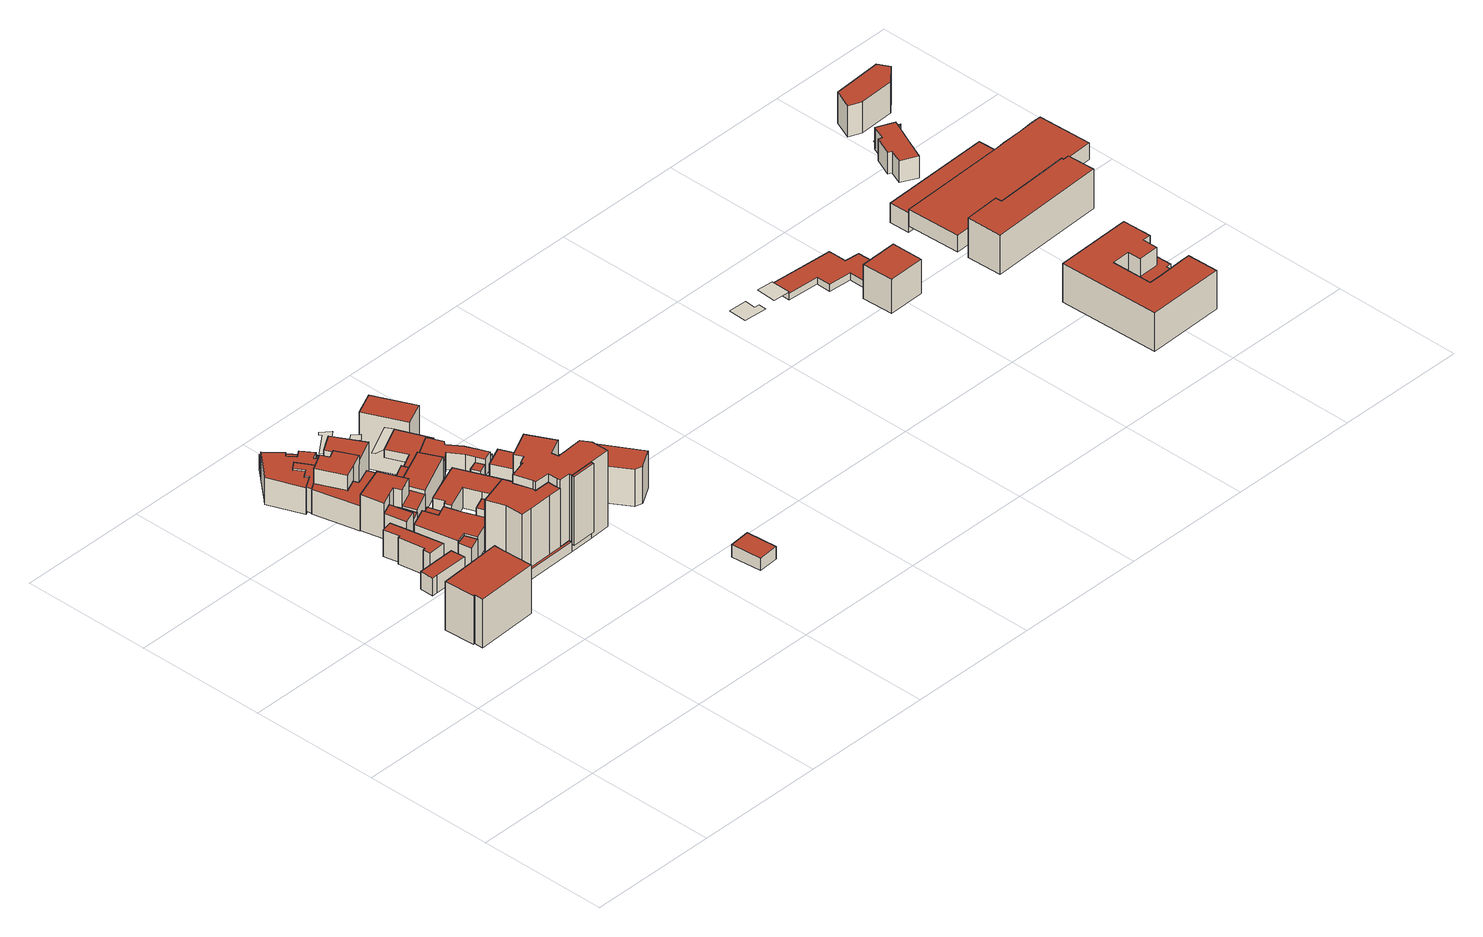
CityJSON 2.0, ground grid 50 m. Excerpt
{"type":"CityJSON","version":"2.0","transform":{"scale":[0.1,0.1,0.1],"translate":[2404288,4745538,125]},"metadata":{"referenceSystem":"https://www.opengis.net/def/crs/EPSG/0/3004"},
"CityObjects":{
"building1":{"type":"Building","attributes":{"ELEVATION":149.44,"GRONDA":168.9,"PIEDE":149.44,"ALTEZZA":19.46,"VOLUME":7302.27},"geometry":[{"type":"Solid","lod":"2","boundaries":[[[[0,1,2,3,4,5,6]],[[0,6,7,8]],[[6,5,9,7]],[[5,4,10,9]],[[4,3,11,10]],[[3,2,12,11]],[[2,1,13,12]],[[1,0,8,13]],[[8,7,9,10,11,12,13]]]],"semantics":{"surfaces":[{"type":"GroundSurface"},{"type":"WallSurface","hasWindows":1},{"type":"WallSurface","hasWindows":0},{"type":"RoofSurface"}],"values":[[0,1,1,2,1,2,1,2,3]]}}]},
"building2":{"type":"Building","attributes":{"ELEVATION":151.4,"GRONDA":158.48,"PIEDE":151.4,"ALTEZZA":7.08,"VOLUME":569.89},"geometry":[{"type":"Solid","lod":"2","boundaries":[[[[14,15,16,17]],[[18,19,20,21]],[[14,22,19,18,15]],[[15,18,21,16]],[[19,22,23,20]],[[22,14,17,23]],[[17,16,21,20,23]]]],"semantics":{"surfaces":[{"type":"WallSurface","hasWindows":0},{"type":"GroundSurface"},{"type":"RoofSurface"}],"values":[[0,0,1,0,0,0,2]]}}]},
"building3":{"type":"Building","attributes":{"ELEVATION":149.61,"GRONDA":160.34,"PIEDE":149.61,"ALTEZZA":10.73,"VOLUME":1092.61},"geometry":[{"type":"Solid","lod":"2","boundaries":[[[[24,25,26,27,28,29,30,31,32]],[[24,32,33,34]],[[32,31,35,33]],[[31,30,36,35]],[[30,29,37,36]],[[29,28,38,37]],[[28,27,39,38]],[[27,26,40,39]],[[26,25,41,40]],[[25,24,34,41]],[[34,33,35,36,37,38,39,40,41]]]],"semantics":{"surfaces":[{"type":"GroundSurface"},{"type":"WallSurface","hasWindows":0},{"type":"WallSurface","hasWindows":1},{"type":"RoofSurface"}],"values":[[0,1,2,2,2,1,2,2,2,1,3]]}}]},
"building4":{"type":"Building","attributes":{"ELEVATION":149.31,"GRONDA":157.71,"PIEDE":149.31,"ALTEZZA":8.4,"VOLUME":197.24},"geometry":[{"type":"Solid","lod":"2","boundaries":[[[[42,43,44,45]],[[42,45,46,47]],[[45,44,48,46]],[[44,43,49,48]],[[43,42,47,49]],[[47,46,48,49]]]],"semantics":{"surfaces":[{"type":"GroundSurface"},{"type":"WallSurface","hasWindows":0},{"type":"WallSurface","hasWindows":1},{"type":"RoofSurface"}],"values":[[0,1,1,2,2,3]]}}]},
"building5":{"type":"Building","attributes":{"ELEVATION":148.2,"GRONDA":158.55,"PIEDE":148.2,"ALTEZZA":10.35,"VOLUME":449.85},"geometry":[{"type":"Solid","lod":"2","boundaries":[[[[50,51,52,53]],[[50,53,54,55]],[[53,52,56,54]],[[52,51,57,56]],[[51,50,55,57]],[[55,54,56,57]]]],"semantics":{"surfaces":[{"type":"GroundSurface"},{"type":"WallSurface","hasWindows":0},{"type":"WallSurface","hasWindows":1},{"type":"RoofSurface"}],"values":[[0,1,1,2,1,3]]}}]},
"building6":{"type":"Building","attributes":{"ELEVATION":149.25,"GRONDA":158.61,"PIEDE":149.25,"ALTEZZA":9.36,"VOLUME":2336.03},"geometry":[{"type":"Solid","lod":"2","boundaries":[[[[58,59,60,61]],[[59,62,63,60]],[[64,65,66,67,68,69,62,59,58,70]],[[64,70,71,72]],[[70,58,61,71]],[[62,69,73,63]],[[69,68,74,73]],[[68,67,75,74]],[[67,66,76,75]],[[66,65,77,76]],[[65,64,72,77]],[[72,71,61,60,63,73,74,75,76,77]]]],"semantics":{"surfaces":[{"type":"WallSurface","hasWindows":0},{"type":"GroundSurface"},{"type":"WallSurface","hasWindows":1},{"type":"RoofSurface"}],"values":[[0,0,1,0,2,2,2,2,2,2,2,3]]}}]},
"building7":{"type":"Building","attributes":{"ELEVATION":148.2,"GRONDA":155.24,"PIEDE":148.2,"ALTEZZA":7.04,"VOLUME":257.21},"geometry":[{"type":"Solid","lod":"2","boundaries":[[[[78,79,50,53,80]],[[78,80,81,82]],[[80,53,83,81]],[[53,50,84,83]],[[50,79,85,84]],[[79,78,82,85]],[[82,81,83,84,85]]]],"semantics":{"surfaces":[{"type":"GroundSurface"},{"type":"WallSurface","hasWindows":1},{"type":"WallSurface","hasWindows":0},{"type":"RoofSurface"}],"values":[[0,1,1,1,2,1,3]]}}]},
"building8":{"type":"Building","attributes":{"ELEVATION":149.29,"GRONDA":176.67,"PIEDE":149.29,"ALTEZZA":27.38,"VOLUME":6156.09},"geometry":[{"type":"Solid","lod":"2","boundaries":[[[[86,87,88,89,90,91,92,93,94,95,96,97,98]],[[86,98,99,100]],[[98,97,101,99]],[[97,96,102,101]],[[96,95,103,102]],[[95,94,104,103]],[[94,93,105,104]],[[93,92,106,105]],[[92,91,107,106]],[[91,90,108,107]],[[90,89,109,108]],[[89,88,110,109]],[[88,87,111,110]],[[87,86,100,111]],[[100,99,101,102,103,104,105,106,107,108,109,110,111]]]],"semantics":{"surfaces":[{"type":"GroundSurface"},{"type":"WallSurface","hasWindows":1},{"type":"WallSurface","hasWindows":0},{"type":"RoofSurface"}],"values":[[0,1,1,1,2,2,1,1,2,2,2,2,1,2,3]]}}]},
"building9":{"type":"Building","attributes":{"ELEVATION":148.2,"GRONDA":162.62,"PIEDE":148.2,"ALTEZZA":14.42,"VOLUME":1966.04},"geometry":[{"type":"Solid","lod":"2","boundaries":[[[[78,80,53,52,112,113,114]],[[78,114,115,116]],[[114,113,117,115]],[[113,112,118,117]],[[112,52,119,118]],[[52,53,120,119]],[[53,80,121,120]],[[80,78,116,121]],[[116,115,117,118,119,120,121]]]],"semantics":{"surfaces":[{"type":"GroundSurface"},{"type":"WallSurface","hasWindows":0},{"type":"WallSurface","hasWindows":1},{"type":"RoofSurface"}],"values":[[0,1,1,1,2,2,1,1,3]]}}]},
"building10":{"type":"Building","attributes":{"ELEVATION":149.29,"GRONDA":153.27,"PIEDE":149.29,"ALTEZZA":3.98,"VOLUME":101.1},"geometry":[{"type":"Solid","lod":"2","boundaries":[[[[122,123,95,94,93,92,124]],[[122,124,125,126]],[[124,92,127,125]],[[92,93,128,127]],[[93,94,129,128]],[[94,95,130,129]],[[95,123,131,130]],[[123,122,126,131]],[[126,125,127,128,129,130,131]]]],"semantics":{"surfaces":[{"type":"GroundSurface"},{"type":"WallSurface","hasWindows":0},{"type":"WallSurface","hasWindows":1},{"type":"RoofSurface"}],"values":[[0,1,2,1,2,2,1,2,3]]}}]},
"building11":{"type":"Building","attributes":{"ELEVATION":149.25,"GRONDA":156.52,"PIEDE":149.25,"ALTEZZA":7.27,"VOLUME":203.24},"geometry":[{"type":"Solid","lod":"2","boundaries":[[[[132,64,70,58,133]],[[132,133,134,135]],[[133,58,136,134]],[[58,70,137,136]],[[70,64,138,137]],[[64,132,135,138]],[[135,134,136,137,138]]]],"semantics":{"surfaces":[{"type":"GroundSurface"},{"type":"WallSurface","hasWindows":1},{"type":"WallSurface","hasWindows":0},{"type":"RoofSurface"}],"values":[[0,1,2,1,2,1,3]]}}]},
"building12":{"type":"Building","attributes":{"ELEVATION":148.34,"GRONDA":158.09,"PIEDE":148.34,"ALTEZZA":9.75,"VOLUME":580.86},"geometry":[{"type":"Solid","lod":"2","boundaries":[[[[139,140,141,142,143,144,145,146,147,148,149]],[[149,148,150,151]],[[148,147,152,150]],[[147,146,153,152]],[[146,145,154,153]],[[139,149,151,155]],[[145,144,156,154]],[[144,143,157,156]],[[143,142,158,157]],[[142,141,159,158]],[[141,140,160,159]],[[140,139,155,160]],[[155,151,150,152,153,154,156,157,158,159,160]]]],"semantics":{"surfaces":[{"type":"GroundSurface"},{"type":"WallSurface","hasWindows":0},{"type":"WallSurface","hasWindows":1},{"type":"RoofSurface"}],"values":[[0,1,2,1,2,2,2,1,1,1,1,2,3]]}}]},
"building13":{"type":"Building","attributes":{"ELEVATION":148.03,"GRONDA":158.04,"PIEDE":148.04,"ALTEZZA":10,"VOLUME":1611.22},"geometry":[{"type":"Solid","lod":"2","boundaries":[[[[161,162,163,164,165,166,167,168,169]],[[161,169,170,171]],[[169,168,172,170]],[[168,167,173,172]],[[167,166,174,173]],[[166,165,175,174]],[[165,164,176,175]],[[164,163,177,176]],[[163,162,178,177]],[[162,161,171,178]],[[171,170,172,173,174,175,176,177,178]]]],"semantics":{"surfaces":[{"type":"GroundSurface"},{"type":"WallSurface","hasWindows":0},{"type":"WallSurface","hasWindows":1},{"type":"RoofSurface"}],"values":[[0,1,2,1,1,2,2,1,2,2,3]]}}]},
"building14":{"type":"Building","attributes":{"ELEVATION":146.88,"GRONDA":157.65,"PIEDE":146.88,"ALTEZZA":10.77,"VOLUME":2656.26},"geometry":[{"type":"Solid","lod":"2","boundaries":[[[[179,180,181,182,183,184,185,186,187,188,189,190,191,192,193,194,195,196,197]],[[179,197,198,199]],[[197,196,200,198]],[[196,195,201,200]],[[195,194,202,201]],[[194,193,203,202]],[[193,192,204,203]],[[192,191,205,204]],[[191,190,206,205]],[[190,189,207,206]],[[189,188,208,207]],[[188,187,209,208]],[[187,186,210,209]],[[186,185,211,210]],[[185,184,212,211]],[[184,183,213,212]],[[183,182,214,213]],[[182,181,215,214]],[[181,180,216,215]],[[180,179,199,216]],[[199,198,200,201,202,203,204,205,206,207,208,209,210,211,212,213,214,215,216]]]],"semantics":{"surfaces":[{"type":"GroundSurface"},{"type":"WallSurface","hasWindows":1},{"type":"WallSurface","hasWindows":0},{"type":"RoofSurface"}],"values":[[0,1,2,2,2,1,1,1,1,1,2,1,2,1,1,1,1,2,1,2,3]]}}]},
"building15":{"type":"Building","attributes":{"ELEVATION":148.34,"GRONDA":163.89,"PIEDE":148.34,"ALTEZZA":15.55,"VOLUME":1882.25},"geometry":[{"type":"Solid","lod":"2","boundaries":[[[[139,217,218,219,220,142,141,140]],[[139,140,221,222]],[[140,141,223,221]],[[141,142,224,223]],[[142,220,225,224]],[[220,219,226,225]],[[219,218,227,226]],[[218,217,228,227]],[[217,139,222,228]],[[222,221,223,224,225,226,227,228]]]],"semantics":{"surfaces":[{"type":"GroundSurface"},{"type":"WallSurface","hasWindows":0},{"type":"WallSurface","hasWindows":1},{"type":"RoofSurface"}],"values":[[0,1,2,1,1,2,1,1,1,3]]}}]},
"building16":{"type":"Building","attributes":{"ELEVATION":149.25,"GRONDA":151.52,"PIEDE":149.25,"ALTEZZA":2.27,"VOLUME":41.86},"geometry":[{"type":"Solid","lod":"2","boundaries":[[[[229,230,65,64,132,231]],[[229,231,232,233]],[[231,132,234,232]],[[132,64,235,234]],[[64,65,236,235]],[[65,230,237,236]],[[230,229,233,237]],[[233,232,234,235,236,237]]]],"semantics":{"surfaces":[{"type":"GroundSurface"},{"type":"WallSurface","hasWindows":1},{"type":"WallSurface","hasWindows":0},{"type":"RoofSurface"}],"values":[[0,1,1,2,2,1,2,3]]}}]},
"building17":{"type":"Building","attributes":{"ELEVATION":148.2,"GRONDA":156.18,"PIEDE":148.2,"ALTEZZA":7.98,"VOLUME":691.26},"geometry":[{"type":"Solid","lod":"2","boundaries":[[[[238,239,240,241]],[[239,113,242,240]],[[113,114,243,242]],[[244,245,246,79,78,114,113,239,238]],[[244,238,241,247]],[[114,78,248,243]],[[78,79,249,248]],[[79,246,250,249]],[[246,245,251,250]],[[245,244,247,251]],[[247,241,240,242,243,248,249,250,251]]]],"semantics":{"surfaces":[{"type":"WallSurface","hasWindows":1},{"type":"GroundSurface"},{"type":"WallSurface","hasWindows":0},{"type":"RoofSurface"}],"values":[[0,0,0,1,2,0,2,2,0,2,3]]}}]},
"building18":{"type":"Building","attributes":{"ELEVATION":148.95,"GRONDA":0,"PIEDE":148.95,"ALTEZZA":0,"VOLUME":0},"geometry":[{"type":"MultiSurface","lod":"0","boundaries":[[[252,253,254,255]]]}]},
"building19":{"type":"Building","attributes":{"ELEVATION":149.06,"GRONDA":154.41,"PIEDE":149.06,"ALTEZZA":5.35,"VOLUME":192.51},"geometry":[{"type":"Solid","lod":"2","boundaries":[[[[256,257,258,259]],[[257,260,261,258]],[[260,262,263,261]],[[262,264,265,263]],[[265,266,267,259,258,261,263]],[[264,262,260,257,256,268,269]],[[264,269,266,265]],[[269,268,267,266]],[[268,256,259,267]]]],"semantics":{"surfaces":[{"type":"WallSurface","hasWindows":0},{"type":"WallSurface","hasWindows":1},{"type":"RoofSurface"},{"type":"GroundSurface"}],"values":[[0,1,1,1,2,3,1,0,0]]}}]},
"building20":{"type":"Building","attributes":{"ELEVATION":147.21,"GRONDA":153.21,"PIEDE":147.21,"ALTEZZA":6,"VOLUME":561.33},"geometry":[{"type":"Solid","lod":"2","boundaries":[[[[270,271,272,273,274,275,276,277,278,279,280]],[[270,280,281,282]],[[280,279,283,281]],[[279,278,284,283]],[[278,277,285,284]],[[277,276,286,285]],[[276,275,287,286]],[[275,274,288,287]],[[274,273,289,288]],[[273,272,290,289]],[[272,271,291,290]],[[271,270,282,291]],[[282,281,283,284,285,286,287,288,289,290,291]]]],"semantics":{"surfaces":[{"type":"GroundSurface"},{"type":"WallSurface","hasWindows":1},{"type":"WallSurface","hasWindows":0},{"type":"RoofSurface"}],"values":[[0,1,2,1,1,2,2,2,1,1,2,2,3]]}}]},
"building21":{"type":"Building","attributes":{"ELEVATION":147.74,"GRONDA":161.42,"PIEDE":147.74,"ALTEZZA":13.68,"VOLUME":1703.14},"geometry":[{"type":"Solid","lod":"2","boundaries":[[[[292,293,294,295,296,297,298]],[[292,298,299,300]],[[298,297,301,299]],[[297,296,302,301]],[[296,295,303,302]],[[295,294,304,303]],[[294,293,305,304]],[[293,292,300,305]],[[300,299,301,302,303,304,305]]]],"semantics":{"surfaces":[{"type":"GroundSurface"},{"type":"WallSurface","hasWindows":1},{"type":"WallSurface","hasWindows":0},{"type":"RoofSurface"}],"values":[[0,1,1,2,1,2,1,1,3]]}}]},
"building22":{"type":"Building","attributes":{"ELEVATION":147.54,"GRONDA":0,"PIEDE":147.54,"ALTEZZA":0,"VOLUME":0},"geometry":[{"type":"MultiSurface","lod":"0","boundaries":[[[306,307,308,309]]]}]},
"building23":{"type":"Building","attributes":{"ELEVATION":149.04,"GRONDA":154.49,"PIEDE":149.04,"ALTEZZA":5.45,"VOLUME":180.81},"geometry":[{"type":"Solid","lod":"2","boundaries":[[[[310,311,312,313,314,315]],[[310,315,316,317]],[[315,314,318,316]],[[314,313,319,318]],[[313,312,320,319]],[[312,311,321,320]],[[311,310,317,321]],[[317,316,318,319,320,321]]]],"semantics":{"surfaces":[{"type":"GroundSurface"},{"type":"WallSurface","hasWindows":0},{"type":"WallSurface","hasWindows":1},{"type":"RoofSurface"}],"values":[[0,1,2,1,1,1,2,3]]}}]},
"building24":{"type":"Building","attributes":{"ELEVATION":152.5,"GRONDA":180.07,"PIEDE":152.5,"ALTEZZA":27.57,"VOLUME":293.02},"geometry":[{"type":"Solid","lod":"2","boundaries":[[[[322,323,324,325]],[[322,325,326,327]],[[325,324,328,326]],[[324,323,329,328]],[[323,322,327,329]],[[327,326,328,329]]]],"semantics":{"surfaces":[{"type":"GroundSurface"},{"type":"WallSurface","hasWindows":0},{"type":"WallSurface","hasWindows":1},{"type":"RoofSurface"}],"values":[[0,1,2,1,2,3]]}}]},
"building25":{"type":"Building","attributes":{"ELEVATION":148.02,"GRONDA":153.87,"PIEDE":148.02,"ALTEZZA":5.85,"VOLUME":438.02},"geometry":[{"type":"Solid","lod":"2","boundaries":[[[[330,331,332,333,334,164,163,335,336,337]],[[330,337,338,339]],[[337,336,340,338]],[[336,335,341,340]],[[335,163,342,341]],[[163,164,343,342]],[[164,334,344,343]],[[334,333,345,344]],[[333,332,346,345]],[[332,331,347,346]],[[331,330,339,347]],[[339,338,340,341,342,343,344,345,346,347]]]],"semantics":{"surfaces":[{"type":"GroundSurface"},{"type":"WallSurface","hasWindows":0},{"type":"WallSurface","hasWindows":1},{"type":"RoofSurface"}],"values":[[0,1,1,2,2,2,1,1,1,1,1,3]]}}]},
"building26":{"type":"Building","attributes":{"ELEVATION":149.28,"GRONDA":180.07,"PIEDE":149.28,"ALTEZZA":30.79,"VOLUME":13643.52},"geometry":[{"type":"Solid","lod":"2","boundaries":[[[[348,349,350,351,352,353,354,122,124,92,91,90,89,88,87,86,355,356,357,358,359]],[[348,359,360,361]],[[359,358,362,360]],[[358,357,363,362]],[[357,356,364,363]],[[356,355,365,364]],[[355,86,366,365]],[[86,87,367,366]],[[87,88,368,367]],[[88,89,369,368]],[[89,90,370,369]],[[90,91,371,370]],[[91,92,372,371]],[[92,124,373,372]],[[124,122,327,373]],[[122,354,329,327]],[[354,353,374,329]],[[353,352,375,374]],[[352,351,376,375]],[[351,350,377,376]],[[350,349,378,377]],[[349,348,361,378]],[[361,360,362,363,364,365,366,367,368,369,370,371,372,373,327,329,374,375,376,377,378]]]],"semantics":{"surfaces":[{"type":"GroundSurface"},{"type":"WallSurface","hasWindows":0},{"type":"WallSurface","hasWindows":1},{"type":"RoofSurface"}],"values":[[0,1,2,2,2,1,1,1,2,2,2,1,2,1,2,2,1,1,2,2,2,1,3]]}}]},
"building27":{"type":"Building","attributes":{"ELEVATION":148.8,"GRONDA":157.11,"PIEDE":148.8,"ALTEZZA":8.31,"VOLUME":2053.98},"geometry":[{"type":"Solid","lod":"2","boundaries":[[[[379,380,381,382,383,384,385,386,387,388,389]],[[379,389,390,391]],[[389,388,392,390]],[[388,387,393,392]],[[387,386,394,393]],[[386,385,395,394]],[[385,384,396,395]],[[384,383,397,396]],[[383,382,398,397]],[[382,381,399,398]],[[381,380,400,399]],[[380,379,391,400]],[[391,390,392,393,394,395,396,397,398,399,400]]]],"semantics":{"surfaces":[{"type":"GroundSurface"},{"type":"WallSurface","hasWindows":0},{"type":"WallSurface","hasWindows":1},{"type":"RoofSurface"}],"values":[[0,1,2,2,1,2,2,1,2,1,2,1,3]]}}]},
"building28":{"type":"Building","attributes":{"ELEVATION":147.54,"GRONDA":149.34,"PIEDE":147.54,"ALTEZZA":1.8,"VOLUME":38.75},"geometry":[{"type":"Solid","lod":"2","boundaries":[[[[401,307,402,403,404,405]],[[401,405,406,407]],[[405,404,408,406]],[[404,403,409,408]],[[403,402,410,409]],[[402,307,411,410]],[[307,401,407,411]],[[407,406,408,409,410,411]]]],"semantics":{"surfaces":[{"type":"GroundSurface"},{"type":"WallSurface","hasWindows":1},{"type":"WallSurface","hasWindows":0},{"type":"RoofSurface"}],"values":[[0,1,1,2,1,2,2,3]]}}]},
"building29":{"type":"Building","attributes":{"ELEVATION":148.56,"GRONDA":157.73,"PIEDE":148.56,"ALTEZZA":9.17,"VOLUME":1442.63},"geometry":[{"type":"Solid","lod":"2","boundaries":[[[[412,413,414,415,416,417,418]],[[412,418,419,420]],[[418,417,421,419]],[[417,416,422,421]],[[416,415,423,422]],[[415,414,424,423]],[[414,413,425,424]],[[413,412,420,425]],[[420,419,421,422,423,424,425]]]],"semantics":{"surfaces":[{"type":"GroundSurface"},{"type":"WallSurface","hasWindows":1},{"type":"WallSurface","hasWindows":0},{"type":"RoofSurface"}],"values":[[0,1,1,1,2,1,2,2,3]]}}]},
"building30":{"type":"Building","attributes":{"ELEVATION":149.22,"GRONDA":157.44,"PIEDE":149.22,"ALTEZZA":8.22,"VOLUME":348.53},"geometry":[{"type":"Solid","lod":"2","boundaries":[[[[426,427,428,429]],[[427,430,431,428]],[[431,432,433,429,428]],[[430,427,426,434,435]],[[430,435,432,431]],[[435,434,433,432]],[[434,426,429,433]]]],"semantics":{"surfaces":[{"type":"WallSurface","hasWindows":1},{"type":"RoofSurface"},{"type":"GroundSurface"},{"type":"WallSurface","hasWindows":0}],"values":[[0,0,1,2,3,3,3]]}}]},
"building31":{"type":"Building","attributes":{"ELEVATION":149.89,"GRONDA":0,"PIEDE":149.89,"ALTEZZA":0,"VOLUME":0},"geometry":[{"type":"MultiSurface","lod":"0","boundaries":[[[436,437,438,439,440,441]]]}]},
"building32":{"type":"Building","attributes":{"ELEVATION":149.74,"GRONDA":0,"PIEDE":149.74,"ALTEZZA":0,"VOLUME":0},"geometry":[{"type":"MultiSurface","lod":"0","boundaries":[[[442,443,444,445,446,447,448]]]}]},
"building33":{"type":"Building","attributes":{"ELEVATION":149.16,"GRONDA":153.43,"PIEDE":149.16,"ALTEZZA":4.27,"VOLUME":57.98},"geometry":[{"type":"Solid","lod":"2","boundaries":[[[[449,450,451,452]],[[449,452,453,454]],[[452,451,455,453]],[[451,450,456,455]],[[450,449,454,456]],[[454,453,455,456]]]],"semantics":{"surfaces":[{"type":"GroundSurface"},{"type":"WallSurface","hasWindows":1},{"type":"WallSurface","hasWindows":0},{"type":"RoofSurface"}],"values":[[0,1,2,2,1,3]]}}]},
"building34":{"type":"Building","attributes":{"ELEVATION":148.56,"GRONDA":155.52,"PIEDE":148.56,"ALTEZZA":6.96,"VOLUME":1013.38},"geometry":[{"type":"Solid","lod":"2","boundaries":[[[[457,458,459,460,461,462,463,464,465,466,412,418,467]],[[457,467,468,469]],[[467,418,470,468]],[[418,412,471,470]],[[412,466,472,471]],[[466,465,473,472]],[[465,464,474,473]],[[464,463,475,474]],[[463,462,476,475]],[[462,461,477,476]],[[461,460,478,477]],[[460,459,479,478]],[[459,458,480,479]],[[458,457,469,480]],[[469,468,470,471,472,473,474,475,476,477,478,479,480]]]],"semantics":{"surfaces":[{"type":"GroundSurface"},{"type":"WallSurface","hasWindows":0},{"type":"WallSurface","hasWindows":1},{"type":"RoofSurface"}],"values":[[0,1,1,1,1,2,2,1,1,2,1,2,2,1,3]]}}]},
"building35":{"type":"Building","attributes":{"ELEVATION":148.02,"GRONDA":151.43,"PIEDE":148.02,"ALTEZZA":3.41,"VOLUME":626.85},"geometry":[{"type":"Solid","lod":"2","boundaries":[[[[481,482,483,331,330,484,485,486,487]],[[481,487,488,489]],[[487,486,490,488]],[[486,485,491,490]],[[485,484,492,491]],[[484,330,493,492]],[[330,331,494,493]],[[331,483,495,494]],[[483,482,496,495]],[[482,481,489,496]],[[489,488,490,491,492,493,494,495,496]]]],"semantics":{"surfaces":[{"type":"GroundSurface"},{"type":"WallSurface","hasWindows":0},{"type":"WallSurface","hasWindows":1},{"type":"RoofSurface"}],"values":[[0,1,2,1,2,2,1,1,2,2,3]]}}]},
"building36":{"type":"Building","attributes":{"ELEVATION":151.4,"GRONDA":0,"PIEDE":151.4,"ALTEZZA":0,"VOLUME":0},"geometry":[{"type":"MultiSurface","lod":"0","boundaries":[[[490,497,498,499,491]]]}]},
"building37":{"type":"Building","attributes":{"ELEVATION":149.16,"GRONDA":154.16,"PIEDE":149.16,"ALTEZZA":5,"VOLUME":468.61},"geometry":[{"type":"Solid","lod":"2","boundaries":[[[[500,501,502,503]],[[500,503,504,505]],[[503,502,506,504]],[[502,501,507,506]],[[501,500,505,507]],[[505,504,506,507]]]],"semantics":{"surfaces":[{"type":"GroundSurface"},{"type":"WallSurface","hasWindows":1},{"type":"WallSurface","hasWindows":0},{"type":"RoofSurface"}],"values":[[0,1,2,2,2,3]]}}]},
"building38":{"type":"Building","attributes":{"ELEVATION":149.12,"GRONDA":156.99,"PIEDE":149.12,"ALTEZZA":7.87,"VOLUME":998.71},"geometry":[{"type":"Solid","lod":"2","boundaries":[[[[508,509,510,511]],[[509,512,513,510]],[[512,514,515,513]],[[514,512,509,508]],[[514,508,511,515]],[[515,511,510,513]]]],"semantics":{"surfaces":[{"type":"WallSurface","hasWindows":0},{"type":"WallSurface","hasWindows":1},{"type":"GroundSurface"},{"type":"RoofSurface"}],"values":[[0,1,0,2,1,3]]}}]},
"building39":{"type":"Building","attributes":{"ELEVATION":148.92,"GRONDA":153.12,"PIEDE":148.92,"ALTEZZA":4.2,"VOLUME":133.21},"geometry":[{"type":"Solid","lod":"2","boundaries":[[[[516,517,518,519,520,521]],[[516,521,522,523]],[[521,520,524,522]],[[520,519,525,524]],[[519,518,526,525]],[[518,517,527,526]],[[517,516,523,527]],[[523,522,524,525,526,527]]]],"semantics":{"surfaces":[{"type":"GroundSurface"},{"type":"WallSurface","hasWindows":1},{"type":"WallSurface","hasWindows":0},{"type":"RoofSurface"}],"values":[[0,1,1,1,2,2,2,3]]}}]},
"building40":{"type":"Building","attributes":{"ELEVATION":148.98,"GRONDA":157.02,"PIEDE":148.98,"ALTEZZA":8.04,"VOLUME":983.35},"geometry":[{"type":"Solid","lod":"2","boundaries":[[[[528,529,530,531,532,533]],[[528,533,534,535]],[[533,532,536,534]],[[532,531,537,536]],[[531,530,538,537]],[[530,529,539,538]],[[529,528,535,539]],[[535,534,536,537,538,539]]]],"semantics":{"surfaces":[{"type":"GroundSurface"},{"type":"WallSurface","hasWindows":1},{"type":"WallSurface","hasWindows":0},{"type":"RoofSurface"}],"values":[[0,1,1,2,1,1,2,3]]}}]},
"building41":{"type":"Building","attributes":{"ELEVATION":149.12,"GRONDA":151.39,"PIEDE":149.12,"ALTEZZA":2.27,"VOLUME":8.89},"geometry":[{"type":"Solid","lod":"2","boundaries":[[[[540,541,542,543]],[[540,543,544,545]],[[543,542,546,544]],[[542,541,547,546]],[[541,540,545,547]],[[545,544,546,547]]]],"semantics":{"surfaces":[{"type":"GroundSurface"},{"type":"WallSurface","hasWindows":1},{"type":"WallSurface","hasWindows":0},{"type":"RoofSurface"}],"values":[[0,1,2,1,1,3]]}}]},
"building42":{"type":"Building","attributes":{"ELEVATION":148.49,"GRONDA":163.4,"PIEDE":148.49,"ALTEZZA":14.91,"VOLUME":2988.89},"geometry":[{"type":"Solid","lod":"2","boundaries":[[[[548,549,550,551,552,553]],[[548,553,554,555]],[[553,552,556,554]],[[552,551,557,556]],[[551,550,558,557]],[[550,549,559,558]],[[549,548,555,559]],[[555,554,556,557,558,559]]]],"semantics":{"surfaces":[{"type":"GroundSurface"},{"type":"WallSurface","hasWindows":0},{"type":"WallSurface","hasWindows":1},{"type":"RoofSurface"}],"values":[[0,1,2,1,2,2,2,3]]}}]},
"building43":{"type":"Building","attributes":{"ELEVATION":148.49,"GRONDA":150.5,"PIEDE":148.49,"ALTEZZA":2.01,"VOLUME":18.28},"geometry":[{"type":"Solid","lod":"2","boundaries":[[[[549,548,560,561]],[[549,561,562,563]],[[561,560,564,562]],[[560,548,565,564]],[[548,549,563,565]],[[563,562,564,565]]]],"semantics":{"surfaces":[{"type":"GroundSurface"},{"type":"WallSurface","hasWindows":0},{"type":"WallSurface","hasWindows":1},{"type":"RoofSurface"}],"values":[[0,1,2,2,1,3]]}}]},
"building44":{"type":"Building","attributes":{"ELEVATION":125.43,"GRONDA":147.66,"PIEDE":125.43,"ALTEZZA":22.23,"VOLUME":3565.76},"geometry":[{"type":"Solid","lod":"2","boundaries":[[[[566,567,568,569]],[[566,569,570,571]],[[569,568,572,570]],[[568,567,573,572]],[[567,566,571,573]],[[571,570,572,573]]]],"semantics":{"surfaces":[{"type":"GroundSurface"},{"type":"WallSurface","hasWindows":1},{"type":"WallSurface","hasWindows":0},{"type":"RoofSurface"}],"values":[[0,1,2,1,1,3]]}}]},
"building45":{"type":"Building","attributes":{"ELEVATION":147.09,"GRONDA":0,"PIEDE":147.09,"ALTEZZA":0,"VOLUME":0},"geometry":[{"type":"MultiSurface","lod":"0","boundaries":[[[574,575,576,577,578,579]]]}]},
"building46":{"type":"Building","attributes":{"ELEVATION":148.6,"GRONDA":0,"PIEDE":148.6,"ALTEZZA":0,"VOLUME":0},"geometry":[{"type":"MultiSurface","lod":"0","boundaries":[[[580,581,582,583]]]}]},
"building47":{"type":"Building","attributes":{"ELEVATION":145.31,"GRONDA":148.13,"PIEDE":145.31,"ALTEZZA":2.82,"VOLUME":971.49},"geometry":[{"type":"Solid","lod":"2","boundaries":[[[[584,585,586,587,588,589,590,591,592,593]],[[584,593,594,595]],[[593,592,596,594]],[[592,591,597,596]],[[591,590,598,597]],[[590,589,599,598]],[[589,588,600,599]],[[588,587,601,600]],[[587,586,602,601]],[[586,585,603,602]],[[585,584,595,603]],[[595,594,596,597,598,599,600,601,602,603]]]],"semantics":{"surfaces":[{"type":"GroundSurface"},{"type":"WallSurface","hasWindows":1},{"type":"WallSurface","hasWindows":0},{"type":"RoofSurface"}],"values":[[0,1,2,1,1,1,1,2,2,2,2,3]]}}]},
"building48":{"type":"Building","attributes":{"ELEVATION":145.73,"GRONDA":159.37,"PIEDE":145.73,"ALTEZZA":13.64,"VOLUME":2381.18},"geometry":[{"type":"Solid","lod":"2","boundaries":[[[[604,605,606,607]],[[604,607,608,609]],[[607,606,610,608]],[[606,605,611,610]],[[605,604,609,611]],[[609,608,610,611]]]],"semantics":{"surfaces":[{"type":"GroundSurface"},{"type":"WallSurface","hasWindows":1},{"type":"WallSurface","hasWindows":0},{"type":"RoofSurface"}],"values":[[0,1,1,2,2,3]]}}]},
"building49":{"type":"Building","attributes":{"ELEVATION":147.56,"GRONDA":163.08,"PIEDE":147.56,"ALTEZZA":15.52,"VOLUME":14258.21},"geometry":[{"type":"Solid","lod":"2","boundaries":[[[[612,613,614,615]],[[613,616,617,614]],[[616,618,619,617]],[[620,621,622,623,624,625,626,618,616,613,612,627,628,629]],[[620,629,630,631]],[[629,628,632,630]],[[628,627,633,632]],[[627,612,615,633]],[[618,626,634,619]],[[626,625,635,634]],[[625,624,636,635]],[[624,623,637,636]],[[623,622,638,637]],[[622,621,639,638]],[[621,620,631,639]],[[631,630,632,633,615,614,617,619,634,635,636,637,638,639]]]],"semantics":{"surfaces":[{"type":"WallSurface","hasWindows":1},{"type":"GroundSurface"},{"type":"WallSurface","hasWindows":0},{"type":"RoofSurface"}],"values":[[0,0,0,1,2,2,2,0,2,2,2,2,0,2,2,3]]}}]},
"building50":{"type":"Building","attributes":{"ELEVATION":147.44,"GRONDA":156.1,"PIEDE":147.44,"ALTEZZA":8.66,"VOLUME":1231.72},"geometry":[{"type":"Solid","lod":"2","boundaries":[[[[640,641,642,643,644,645,646,647,648]],[[640,648,649,650]],[[648,647,651,649]],[[647,646,652,651]],[[646,645,653,652]],[[645,644,654,653]],[[644,643,655,654]],[[643,642,656,655]],[[642,641,657,656]],[[641,640,650,657]],[[650,649,651,652,653,654,655,656,657]]]],"semantics":{"surfaces":[{"type":"GroundSurface"},{"type":"WallSurface","hasWindows":0},{"type":"WallSurface","hasWindows":1},{"type":"RoofSurface"}],"values":[[0,1,2,1,1,2,2,1,1,2,3]]}}]},
"building51":{"type":"Building","attributes":{"ELEVATION":147.44,"GRONDA":163.31,"PIEDE":147.44,"ALTEZZA":15.87,"VOLUME":8829.55},"geometry":[{"type":"Solid","lod":"2","boundaries":[[[[658,659,660,661,662,663,664,665,666]],[[658,666,667,668]],[[666,665,669,667]],[[665,664,670,669]],[[664,663,671,670]],[[663,662,672,671]],[[662,661,673,672]],[[661,660,674,673]],[[660,659,675,674]],[[659,658,668,675]],[[668,667,669,670,671,672,673,674,675]]]],"semantics":{"surfaces":[{"type":"GroundSurface"},{"type":"WallSurface","hasWindows":1},{"type":"WallSurface","hasWindows":0},{"type":"RoofSurface"}],"values":[[0,1,1,2,2,2,1,1,1,2,3]]}}]},
"building52":{"type":"Building","attributes":{"ELEVATION":144.53,"GRONDA":152.35,"PIEDE":144.53,"ALTEZZA":7.82,"VOLUME":2634.87},"geometry":[{"type":"Solid","lod":"2","boundaries":[[[[676,677,678,679]],[[676,679,680,681]],[[679,678,682,680]],[[678,677,683,682]],[[677,676,681,683]],[[681,680,682,683]]]],"semantics":{"surfaces":[{"type":"GroundSurface"},{"type":"WallSurface","hasWindows":0},{"type":"WallSurface","hasWindows":1},{"type":"RoofSurface"}],"values":[[0,1,2,1,1,3]]}}]},
"building53":{"type":"Building","attributes":{"ELEVATION":147.05,"GRONDA":153.77,"PIEDE":147.05,"ALTEZZA":6.72,"VOLUME":9048.54},"geometry":[{"type":"Solid","lod":"2","boundaries":[[[[684,685,686,687]],[[685,688,689,686]],[[688,690,691,689]],[[690,692,693,691]],[[692,694,695,693]],[[696,697,694,692,690,688,685,684,698]],[[696,698,699,700]],[[698,684,687,699]],[[694,697,701,695]],[[697,696,700,701]],[[700,699,687,686,689,691,693,695,701]]]],"semantics":{"surfaces":[{"type":"WallSurface","hasWindows":1},{"type":"WallSurface","hasWindows":0},{"type":"GroundSurface"},{"type":"RoofSurface"}],"values":[[0,1,1,0,1,2,1,0,1,0,3]]}}]},
"building54":{"type":"Building","attributes":{"ELEVATION":145.91,"GRONDA":154.55,"PIEDE":145.91,"ALTEZZA":8.64,"VOLUME":1293.84},"geometry":[{"type":"Solid","lod":"2","boundaries":[[[[702,703,704,705,706,707,708,709,710,711]],[[702,711,712,713]],[[711,710,714,712]],[[710,709,715,714]],[[709,708,716,715]],[[708,707,717,716]],[[707,706,718,717]],[[706,705,719,718]],[[705,704,720,719]],[[704,703,721,720]],[[703,702,713,721]],[[713,712,714,715,716,717,718,719,720,721]]]],"semantics":{"surfaces":[{"type":"GroundSurface"},{"type":"WallSurface","hasWindows":0},{"type":"WallSurface","hasWindows":1},{"type":"RoofSurface"}],"values":[[0,1,1,1,2,1,1,2,1,2,2,3]]}}]},
"building55":{"type":"Building","attributes":{"ELEVATION":146.12,"GRONDA":0,"PIEDE":146.12,"ALTEZZA":0,"VOLUME":0},"geometry":[{"type":"MultiSurface","lod":"0","boundaries":[[[722,723,724,725,726,727]]]}]},
"building56":{"type":"Building","attributes":{"ELEVATION":145.68,"GRONDA":147.51,"PIEDE":145.68,"ALTEZZA":1.83,"VOLUME":32.19},"geometry":[{"type":"Solid","lod":"2","boundaries":[[[[728,729,730,731]],[[728,731,732,733]],[[731,730,734,732]],[[730,729,735,734]],[[729,728,733,735]],[[733,732,734,735]]]],"semantics":{"surfaces":[{"type":"GroundSurface"},{"type":"WallSurface","hasWindows":0},{"type":"RoofSurface"}],"values":[[0,1,1,1,1,2]]}}]},
"building57":{"type":"Building","attributes":{"ELEVATION":145.26,"GRONDA":157.83,"PIEDE":145.26,"ALTEZZA":12.57,"VOLUME":2469.26},"geometry":[{"type":"Solid","lod":"2","boundaries":[[[[736,737,738,739,740,741]],[[736,741,742,743]],[[741,740,744,742]],[[740,739,745,744]],[[739,738,746,745]],[[738,737,747,746]],[[737,736,743,747]],[[743,742,744,745,746,747]]]],"semantics":{"surfaces":[{"type":"GroundSurface"},{"type":"WallSurface","hasWindows":1},{"type":"WallSurface","hasWindows":0},{"type":"RoofSurface"}],"values":[[0,1,2,1,1,1,2,3]]}}]}
},
"vertices":[
[16,494,244],[15,529,244],[9,528,244],[2,646,244],[249,661,244],[250,623,244],[255,506,244],[255,506,439],[16,494,439],[250,623,439],[249,661,439],[2,646,439],[9,528,439],[15,529,439],
[240,783,264],[234,837,264],[234,837,335],[240,783,335],[87,833,264],[88,780,264],[88,780,335],[87,833,335],[107,781,264],[107,781,335],
[159,859,246],[158,888,246],[167,890,246],[152,992,246],[161,994,246],[148,1055,246],[189,1063,246],[202,998,246],[228,863,246],[228,863,353],[159,859,353],[202,998,353],[189,1063,353],[148,1055,353],[161,994,353],[152,992,353],[167,890,353],[158,888,353],
[344,823,243],[296,804,243],[286,855,243],[328,868,243],[328,868,327],[344,823,327],[286,855,327],[296,804,327],
[296,1062,232],[246,1043,232],[230,1127,232],[275,1147,232],[275,1147,336],[296,1062,336],[230,1127,336],[246,1043,336],
[324,1048,242],[253,1017,242],[253,1017,336],[324,1048,336],[286,855,242],[286,855,336],[386,1013,242],[400,970,242],[404,957,242],[442,862,242],[344,823,242],[328,868,242],[342,993,242],[342,993,336],[386,1013,336],[328,868,336],[344,823,336],[442,862,336],[404,957,336],[400,970,336],
[321,1134,232],[338,1083,232],[310,1162,232],[310,1162,302],[321,1134,302],[275,1147,302],[296,1062,302],[338,1083,302],
[460,775,243],[454,774,243],[477,706,243],[476,693,243],[536,694,243],[536,658,243],[537,643,243],[486,642,243],[395,639,243],[355,638,243],[352,709,243],[329,778,243],[448,813,243],[448,813,517],[460,775,517],[329,778,517],[352,709,517],[355,638,517],[395,639,517],[486,642,517],[537,643,517],[536,658,517],[536,694,517],[476,693,517],[477,706,517],[454,774,517],
[211,1214,232],[337,1259,232],[379,1160,232],[379,1160,376],[321,1134,376],[337,1259,376],[211,1214,376],[230,1127,376],[275,1147,376],[310,1162,376],
[580,633,243],[355,627,243],[580,644,243],[580,644,283],[580,633,283],[537,643,283],[486,642,283],[395,639,283],[355,638,283],[355,627,283],
[383,1022,242],[369,1068,242],[369,1068,315],[383,1022,315],[324,1048,315],[342,993,315],[386,1013,315],
[297,1419,233],[278,1409,233],[263,1441,233],[197,1405,233],[169,1388,233],[166,1409,233],[214,1439,233],[204,1453,233],[229,1471,233],[206,1506,233],[233,1527,233],[206,1506,331],[233,1527,331],[229,1471,331],[204,1453,331],[214,1439,331],[297,1419,331],[166,1409,331],[169,1388,331],[197,1405,331],[263,1441,331],[278,1409,331],
[292,1321,230],[299,1302,230],[362,1328,230],[382,1278,230],[337,1259,230],[211,1214,230],[169,1388,230],[197,1405,230],[245,1300,230],[245,1300,330],[292,1321,330],[197,1405,330],[169,1388,330],[211,1214,330],[337,1259,330],[382,1278,330],[362,1328,330],[299,1302,330],
[324,1514,219],[297,1498,219],[314,1471,219],[330,1437,219],[309,1425,219],[297,1419,219],[233,1527,219],[206,1506,219],[229,1471,219],[204,1453,219],[214,1439,219],[166,1409,219],[115,1543,219],[131,1561,219],[203,1644,219],[257,1584,219],[243,1572,219],[267,1542,219],[291,1560,219],[291,1560,327],[324,1514,327],[267,1542,327],[243,1572,327],[257,1584,327],[203,1644,327],[131,1561,327],[115,1543,327],[166,1409,327],[214,1439,327],[204,1453,327],[229,1471,327],[206,1506,327],[233,1527,327],[297,1419,327],[309,1425,327],[330,1437,327],[314,1471,327],[297,1498,327],
[309,1425,233],[348,1346,233],[292,1321,233],[245,1300,233],[278,1409,389],[297,1419,389],[263,1441,389],[197,1405,389],[245,1300,389],[292,1321,389],[348,1346,389],[309,1425,389],
[422,1011,242],[432,984,242],[413,1035,242],[413,1035,265],[422,1011,265],[383,1022,265],[386,1013,265],[400,970,265],[432,984,265],
[384,1273,232],[382,1278,232],[382,1278,312],[384,1273,312],[337,1259,312],[379,1160,312],[406,1214,232],[386,1205,232],[416,1121,232],[406,1214,312],[321,1134,312],[338,1083,312],[416,1121,312],[386,1205,312],
[442,862,240],[494,883,240],[454,979,240],[404,957,240],
[548,813,241],[532,845,241],[532,845,294],[548,813,294],[489,825,241],[489,825,294],[448,813,241],[448,813,294],[460,775,241],[460,775,294],[522,793,294],[519,799,294],[519,799,241],[522,793,241],
[339,1563,222],[359,1536,222],[333,1520,222],[324,1514,222],[291,1560,222],[267,1542,222],[243,1572,222],[257,1584,222],[203,1644,222],[234,1679,222],[294,1622,222],[294,1622,282],[339,1563,282],[234,1679,282],[203,1644,282],[257,1584,282],[243,1572,282],[267,1542,282],[291,1560,282],[324,1514,282],[333,1520,282],[359,1536,282],
[348,1346,227],[309,1425,227],[330,1437,227],[314,1471,227],[351,1494,227],[379,1511,227],[443,1394,227],[443,1394,364],[348,1346,364],[379,1511,364],[351,1494,364],[314,1471,364],[330,1437,364],[309,1425,364],
[379,1511,225],[359,1536,225],[333,1520,225],[351,1494,225],
[568,927,240],[529,909,240],[515,943,240],[503,939,240],[491,968,240],[540,989,240],[540,989,295],[568,927,295],[491,968,295],[503,939,295],[515,943,295],[529,909,295],
[580,633,275],[674,636,275],[675,624,275],[580,621,275],[580,621,551],[580,633,551],[675,624,551],[674,636,551],
[495,1301,230],[511,1261,230],[495,1254,230],[406,1214,230],[384,1273,230],[392,1343,230],[415,1285,230],[423,1265,230],[423,1265,289],[495,1301,289],[415,1285,289],[392,1343,289],[362,1328,289],[382,1278,289],[384,1273,289],[406,1214,289],[495,1254,289],[511,1261,289],
[687,792,243],[623,760,243],[627,734,243],[733,741,243],[754,706,243],[756,640,243],[674,636,243],[522,793,243],[519,799,243],[548,813,243],[532,845,243],[634,894,243],[634,894,551],[687,792,551],[532,845,551],[548,813,551],[519,799,551],[522,793,551],[460,775,551],[454,774,551],[477,706,551],[476,693,551],[536,694,551],[536,658,551],[537,643,551],[580,644,551],[756,640,551],[754,706,551],[733,741,551],[627,734,551],[623,760,551],
[568,927,238],[540,989,238],[515,1050,238],[422,1011,238],[413,1035,238],[426,1042,238],[410,1083,238],[489,1115,238],[569,1146,238],[650,951,238],[572,916,238],[572,916,321],[568,927,321],[650,951,321],[569,1146,321],[489,1115,321],[410,1083,321],[426,1042,321],[413,1035,321],[422,1011,321],[515,1050,321],[540,989,321],
[402,1572,225],[339,1563,225],[357,1578,225],[350,1587,225],[376,1605,225],[376,1605,243],[402,1572,243],[350,1587,243],[357,1578,243],[339,1563,243],[359,1536,243],
[584,1200,236],[416,1121,236],[386,1205,236],[406,1214,236],[495,1254,236],[511,1261,236],[546,1278,236],[546,1278,327],[584,1200,327],[511,1261,327],[495,1254,327],[406,1214,327],[386,1205,327],[416,1121,327],
[623,760,242],[627,734,242],[627,734,324],[623,760,324],[733,741,242],[733,741,324],[699,800,324],[687,792,324],[687,792,242],[699,800,242],
[402,1572,249],[421,1548,249],[514,1619,249],[480,1649,249],[470,1639,249],[477,1630,249],
[567,1543,247],[543,1568,247],[530,1558,247],[463,1520,247],[476,1494,247],[541,1532,247],[546,1524,247],
[687,1113,242],[652,1098,242],[638,1131,242],[675,1145,242],[675,1145,284],[687,1113,284],[638,1131,284],[652,1098,284],
[647,1323,236],[668,1273,236],[657,1261,236],[693,1210,236],[728,1129,236],[687,1113,236],[675,1145,236],[662,1177,236],[629,1231,236],[604,1210,236],[642,1331,236],[642,1331,305],[647,1323,305],[546,1278,305],[584,1200,305],[604,1210,305],[629,1231,305],[662,1177,305],[675,1145,305],[687,1113,305],[728,1129,305],[693,1210,305],[657,1261,305],[668,1273,305],
[647,1323,230],[642,1331,230],[546,1278,230],[579,1344,230],[545,1422,230],[644,1471,230],[696,1347,230],[696,1347,264],[647,1323,264],[644,1471,264],[545,1422,264],[579,1344,264],[495,1301,264],[511,1261,264],[546,1278,264],[642,1331,264],
[630,1500,264],[504,1438,264],[510,1426,264],
[1002,132,242],[923,125,242],[912,242,242],[992,249,242],[992,249,292],[1002,132,292],[912,242,292],[923,125,292],
[741,1107,241],[665,1073,241],[665,1073,320],[741,1107,320],[727,933,241],[727,933,320],[802,966,241],[802,966,320],
[728,1129,239],[693,1210,239],[657,1261,239],[668,1273,239],[698,1245,239],[747,1137,239],[747,1137,281],[728,1129,281],[698,1245,281],[668,1273,281],[657,1261,281],[693,1210,281],
[897,873,240],[857,848,240],[801,813,240],[745,902,240],[800,940,240],[848,960,240],[848,960,320],[897,873,320],[800,940,320],[745,902,320],[801,813,320],[857,848,320],
[840,974,241],[822,963,241],[812,980,241],[830,990,241],[830,990,264],[840,974,264],[812,980,264],[822,963,264],
[867,831,235],[906,856,235],[1002,693,235],[930,649,235],[901,657,235],[813,795,235],[813,795,384],[867,831,384],[901,657,384],[930,649,384],[1002,693,384],[906,856,384],
[857,848,235],[897,873,235],[897,873,255],[906,856,255],[857,848,255],[867,831,255],
[826,1531,4],[740,1492,4],[670,1648,4],[755,1687,4],[755,1687,227],[826,1531,227],[670,1648,227],[740,1492,227],
[1961,1104,221],[1941,1106,221],[1945,1149,221],[1874,1152,221],[1870,1081,221],[1960,1074,221],
[2064,1143,236],[2001,1149,236],[1997,1072,236],[2062,1068,236],
[2062,1068,203],[2064,1143,203],[2311,1124,203],[2311,1054,203],[2367,1049,203],[2371,934,203],[2274,937,203],[2273,998,203],[2184,1004,203],[2185,1060,203],[2185,1060,231],[2062,1068,231],[2184,1004,231],[2273,998,231],[2274,937,231],[2371,934,231],[2367,1049,231],[2311,1054,231],[2311,1124,231],[2064,1143,231],
[2374,780,207],[2231,776,207],[2227,897,207],[2372,901,207],[2372,901,344],[2374,780,344],[2227,897,344],[2231,776,344],
[2942,17,226],[2938,137,226],[2938,137,381],[2942,17,381],[2916,136,226],[2916,136,381],[2804,130,226],[2804,130,381],[2931,299,226],[2900,299,226],[2900,240,226],[2819,238,226],[2818,289,226],[2747,286,226],[2751,129,226],[2643,8,226],[2632,402,226],[2928,411,226],[2928,411,381],[2931,299,381],[2632,402,381],[2643,8,381],[2751,129,381],[2747,286,381],[2818,289,381],[2819,238,381],[2900,240,381],[2900,299,381],
[2931,299,224],[2933,211,224],[2914,210,224],[2916,136,224],[2804,130,224],[2801,238,224],[2819,238,224],[2900,240,224],[2900,299,224],[2900,299,311],[2931,299,311],[2900,240,311],[2819,238,311],[2801,238,311],[2804,130,311],[2916,136,311],[2914,210,311],[2933,211,311],
[2944,777,224],[3033,782,224],[3034,774,224],[3057,775,224],[3061,667,224],[2602,648,224],[2599,786,224],[2735,793,224],[2737,768,224],[2737,768,383],[2944,777,383],[2735,793,383],[2599,786,383],[2602,648,383],[3061,667,383],[3057,775,383],[3034,774,383],[3033,782,383],
[3025,1056,195],[2592,1040,195],[2590,1119,195],[3021,1133,195],[3021,1133,273],[3025,1056,273],[2590,1119,273],[2592,1040,273],
[3235,1066,221],[3198,1065,221],[3198,1065,288],[3235,1066,288],[3139,1062,221],[3139,1062,288],[3055,1058,221],[3055,1058,288],[3025,1056,221],[3025,1056,288],[2592,1040,221],[2592,1040,288],[2942,844,221],[2599,831,221],[3243,857,221],[3243,857,288],[2942,844,288],[2599,831,288],
[2837,1402,209],[2892,1377,209],[2849,1282,209],[2812,1200,209],[2749,1229,209],[2772,1280,209],[2757,1287,209],[2789,1358,209],[2802,1353,209],[2826,1407,209],[2826,1407,296],[2837,1402,296],[2802,1353,296],[2789,1358,296],[2757,1287,296],[2772,1280,296],[2749,1229,296],[2812,1200,296],[2849,1282,296],[2892,1377,296],
[2893,1419,211],[2852,1437,211],[2837,1402,211],[2892,1377,211],[2910,1369,211],[2932,1401,211],
[2932,1401,207],[2893,1419,207],[2920,1450,207],[2963,1422,207],[2963,1422,225],[2932,1401,225],[2920,1450,225],[2893,1419,225],
[3005,1506,203],[2865,1500,203],[2818,1518,203],[2849,1592,203],[3042,1603,203],[3065,1559,203],[3065,1559,328],[3005,1506,328],[3042,1603,328],[2849,1592,328],[2818,1518,328],[2865,1500,328]
]}
